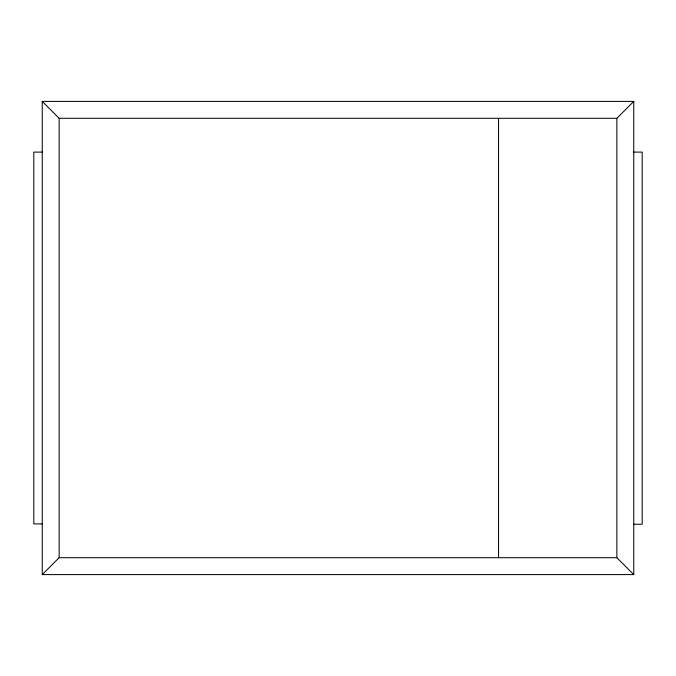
<?xml version="1.0" encoding="UTF-8"?>
<svg xmlns="http://www.w3.org/2000/svg" width="676" height="676" viewBox="0 0 676 676"><rect width="100%" height="100%" fill="white"/><g stroke="black" fill="none" stroke-linecap="round" stroke-linejoin="round"><path stroke-width="1.01" d="M42.25 574.6L59.15 557.7L616.85 557.7L633.75 574.6L633.75 101.4L42.25 101.4L42.25 574.6L633.75 574.6M42.25 101.4L59.15 118.3L616.85 118.3L633.75 101.4M42.25 152.1L33.8 152.1L33.8 523.9L42.25 523.9M633.75 152.1L642.2 152.1L642.2 524.238L633.75 524.238M616.85 118.3L616.85 557.7M498.55 118.3L498.55 557.7M59.15 118.3L59.15 557.7"/></g></svg>
